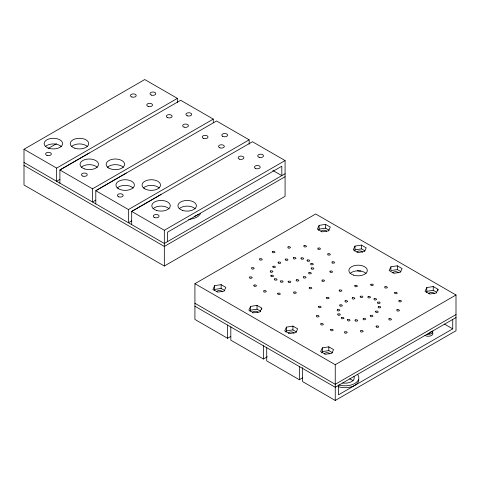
<?xml version="1.0" encoding="UTF-8"?>
<svg xmlns="http://www.w3.org/2000/svg" width="480" height="480" viewBox="0 0 480 480"><rect width="100%" height="100%" fill="white"/><g stroke="black" fill="none" stroke-linecap="round" stroke-linejoin="round"><path stroke-width="0.72" d="M214.668 285.666L212.934 289.398L217.668 292.128L224.13 291.132L225.864 287.4L221.13 284.664L214.668 285.666L214.668 289.434L214.092 290.682M250.566 306.39L248.832 310.122L253.566 312.858L260.028 311.856L261.762 308.124L257.028 305.394L250.566 306.39L250.566 310.158L249.99 311.406M319.098 225.372L317.364 229.104L322.098 231.84L328.56 230.838L330.294 227.106L325.56 224.376L319.098 225.372L319.098 229.14L318.522 230.388M286.464 327.12L284.73 330.852L289.464 333.582L295.926 332.58L297.66 328.848L292.926 326.118L286.464 327.12L286.464 330.888L285.888 332.13M354.996 246.102L353.262 249.834L357.996 252.564L364.458 251.562L366.192 247.83L361.458 245.1L354.996 246.102L354.996 249.87L354.42 251.112M322.362 347.844L320.628 351.576L325.362 354.306L331.824 353.31L333.558 349.578L328.824 346.842L322.362 347.844L322.362 351.612L321.786 352.854M390.894 266.826L389.16 270.558L393.894 273.288L400.356 272.292L402.09 268.56L397.356 265.824L390.894 266.826L390.894 270.594L397.356 269.592L400.908 271.644M426.792 287.55L425.058 291.282L429.792 294.012L436.254 293.016L437.988 289.284L433.254 286.548L426.792 287.55L426.792 291.318L426.216 292.566M89.238 153.006L59.898 169.98L59.898 183.168M161.034 194.454L131.694 211.434L131.694 224.622M285.078 160.56L164.328 230.274L131.694 211.434L252.444 141.72L285.078 160.56L285.078 196.314L164.328 266.022L24 185.004L24 149.256L144.75 79.542L177.384 98.382L177.384 102.78M48.018 148.578L56.46 143.706M24 149.256L56.634 168.096L177.384 98.382M59.898 179.4L56.634 181.284L56.634 168.096M213.282 119.106L180.648 100.266L59.898 169.98L92.532 188.82L213.282 119.106L213.282 122.772M95.796 200.124L92.532 202.014L92.532 188.82M126.324 172.944A13.8 7.968 0 0 1 125.136 173.73L95.796 190.704L128.43 209.55L249.18 139.836L249.18 144.228M131.694 220.854L128.43 222.738L128.43 209.55M285.078 173.748L164.328 243.462L24 162.444M285.078 176.718L164.328 246.432L24 165.414M230.802 336.408L227.556 338.28L194.922 319.44L194.922 283.686L315.672 213.978L456 294.996L456 330.744L335.25 400.458L302.616 381.618L302.616 367.56M230.82 326.832L230.82 340.164L263.454 359.01L267.354 356.76M266.718 347.556L266.718 360.894L299.352 379.734L302.598 377.856M194.922 283.686L335.25 364.704L456 294.996M456 314.586L335.25 384.3L194.922 303.282M456 317.556L335.25 387.27L194.922 306.252M452.736 319.44L452.736 328.86L338.514 394.806L338.514 385.386M319.098 229.14L325.56 228.144L329.112 230.19M354.996 249.87L361.458 248.868L365.01 250.92M214.668 289.434L221.13 288.438L224.682 290.484M250.566 310.158L257.028 309.162L260.58 311.208M426.792 291.318L433.254 290.322L436.806 292.368M286.464 330.888L292.926 329.886L296.478 331.938M322.362 351.612L328.824 350.61L332.376 352.662M249.18 139.836L216.546 120.99L95.796 190.704L95.796 203.898M272.856 170.46L281.814 175.632L281.814 166.212L167.592 232.158L167.592 241.578M444.48 324.096L452.736 328.86M437.988 289.284L437.988 290.538M433.254 286.548L433.254 290.322M397.356 265.824L397.356 269.592M361.458 245.1L361.458 248.868M335.25 364.704L335.25 400.458M328.824 346.842L328.824 350.61M325.56 224.376L325.56 228.144M299.352 366.546L299.352 379.734M292.926 326.118L292.926 329.886M263.454 345.816L263.454 359.01M261.762 308.124L261.762 309.378M257.028 305.394L257.028 309.162M227.556 325.092L227.556 338.28M221.13 284.664L221.13 288.438M164.328 230.274L164.328 266.022M216.612 291.738A2.886 1.668 0 0 1 219.402 290.502A2.886 1.668 0 0 1 222.186 291.738M350.1 273.486A9.228 5.328 0 0 1 366.09 273.486M252.414 312.894A2.886 1.668 0 0 1 254.922 311.244A2.886 1.668 0 0 1 258.084 312.462M324.306 353.91A2.886 1.668 0 0 1 327.096 352.68A2.886 1.668 0 0 1 329.88 353.91M288.408 333.186A2.886 1.668 0 0 1 291.198 331.95A2.886 1.668 0 0 1 293.982 333.186M392.838 272.892A2.886 1.668 0 0 1 395.628 271.662A2.886 1.668 0 0 1 398.412 272.892M360.924 271.002A4.614 2.664 0 0 1 357.42 270.732M356.94 252.168A2.886 1.668 0 0 1 359.73 250.932A2.886 1.668 0 0 1 362.514 252.168M428.736 293.622A2.886 1.668 0 0 1 431.526 292.386A2.886 1.668 0 0 1 434.31 293.622M321.042 231.444A2.886 1.668 0 0 1 323.832 230.208A2.886 1.668 0 0 1 326.616 231.444M357.42 374.322A13.8 7.968 0 0 1 354.738 383.52A13.8 7.968 0 0 1 338.772 384.948M358.842 379.734A13.8 7.968 0 0 1 338.142 386.634M432.72 330.996A4.614 2.664 0 0 1 427.068 334.26M353.958 376.47A9.228 5.328 0 0 1 342.654 382.998M349.656 378.888A9.228 5.328 0 0 1 353.034 380.838M432.72 332.88A4.614 2.664 0 0 1 430.566 335.88A4.614 2.664 0 0 1 424.998 335.454M431.046 331.254A2.886 1.668 0 0 1 428.262 333.354M179.178 208.77A9.228 5.328 0 0 1 195.168 208.77M107.382 167.316A9.228 5.328 0 0 1 123.372 167.316M143.28 188.04A9.228 5.328 0 0 1 159.27 188.04M200.502 213.492A13.8 7.968 0 0 1 188.616 219.354M153.072 208.77A9.228 5.328 0 0 1 169.056 208.77M198.12 214.398A13.8 7.968 0 0 1 194.07 216.45M117.174 188.04A9.228 5.328 0 0 1 133.158 188.04M71.484 146.592A9.228 5.328 0 0 1 87.474 146.592M81.276 167.316A9.228 5.328 0 0 1 97.26 167.316M45.378 146.592A9.228 5.328 0 0 1 61.362 146.592M251.832 267.768L251.568 268.734L252.198 269.094L253.074 269.178L254.274 268.488L253.506 267.612L251.832 267.768M259.818 258.792L259.554 259.758L260.184 260.124L261.858 259.974L262.266 259.512L261.492 258.642L259.818 258.792M249.804 276.996L249.54 277.962L250.17 278.322L251.052 278.406L252.252 277.71L251.478 276.84L249.804 276.996M272.55 251.442L272.148 251.898L272.916 252.774L274.59 252.618L274.998 252.162L274.224 251.292L272.55 251.442M254.052 285.072L253.644 285.528L254.412 286.404L256.092 286.248L256.494 285.792L255.726 284.916L254.052 285.072M288.09 246.828L287.826 247.8L288.456 248.16L289.338 248.244L290.538 247.548L289.77 246.678L288.09 246.828M273.066 266.298L272.658 266.76L273.426 267.63L275.106 267.48L275.508 267.018L274.74 266.148L273.066 266.298M270.51 270.936L270.246 271.908L270.876 272.268L271.758 272.352L272.958 271.656L272.184 270.786L270.51 270.936M278.346 262.14L277.938 262.596L278.712 263.472L280.386 263.316L280.788 262.86L280.02 261.984L278.346 262.14M271.074 275.352L270.672 275.808L271.44 276.678L273.114 276.528L273.522 276.066L272.754 275.196L271.074 275.352M285.552 259.092L285.15 259.548L285.918 260.418L287.592 260.268L287.994 259.806L287.226 258.936L285.552 259.092M263.916 290.766L263.652 291.732L264.282 292.098L265.164 292.176L266.364 291.486L265.59 290.616L263.916 290.766M274.674 278.862L274.272 279.318L275.04 280.194L276.714 280.038L277.116 279.582L276.348 278.706L274.674 278.862M293.586 257.616L293.322 258.582L293.952 258.948L294.834 259.026L296.034 258.336L295.26 257.46L293.586 257.616M304.074 245.664L303.672 246.12L304.44 246.99L306.114 246.84L306.522 246.378L305.748 245.508L304.074 245.664M280.758 280.938L280.488 281.904L281.118 282.27L282.798 282.114L283.2 281.658L282.432 280.782L280.758 280.938M301.23 257.94L300.822 258.402L301.59 259.272L303.264 259.122L303.672 258.66L302.904 257.79L301.23 257.94M288.396 281.262L287.988 281.724L288.762 282.594L290.436 282.444L290.838 281.982L290.07 281.112L288.396 281.262M277.908 293.22L277.506 293.676L278.274 294.546L279.948 294.396L280.35 293.94L279.582 293.064L277.908 293.22M307.308 260.016L306.906 260.478L307.674 261.348L309.348 261.198L309.756 260.736L308.982 259.866L307.308 260.016M318.066 248.112L317.802 249.078L318.432 249.444L320.106 249.288L320.508 248.832L319.74 247.956L318.066 248.112M296.43 279.792L296.028 280.248L296.796 281.118L298.47 280.968L298.872 280.512L298.104 279.636L296.43 279.792M310.908 263.532L310.638 264.498L311.274 264.858L312.948 264.708L313.35 264.252L312.582 263.376L310.908 263.532M303.636 276.738L303.372 277.71L304.002 278.07L304.884 278.154L306.084 277.458L305.31 276.588L303.636 276.738M311.472 267.942L311.064 268.398L311.838 269.274L313.512 269.118L313.914 268.662L313.146 267.786L311.472 267.942M308.922 272.58L308.652 273.546L309.282 273.912L310.956 273.756L311.364 273.3L310.596 272.424L308.922 272.58M293.892 292.05L293.622 293.016L294.258 293.382L295.932 293.226L296.334 292.77L295.566 291.894L293.892 292.05M327.936 253.812L327.666 254.778L328.296 255.138L329.97 254.988L330.378 254.526L329.61 253.656L327.936 253.812M309.432 287.436L309.168 288.402L309.798 288.768L310.674 288.846L311.874 288.156L311.106 287.286L309.432 287.436M332.178 261.888L331.914 262.854L332.544 263.214L334.218 263.064L334.62 262.608L333.852 261.732L332.178 261.888M322.164 280.086L321.9 281.052L322.53 281.418L323.412 281.496L324.606 280.806L323.838 279.93L322.164 280.086M330.15 271.116L329.748 271.572L330.516 272.442L332.19 272.292L332.598 271.83L331.824 270.96L330.15 271.116M318.732 306.39L318.33 306.852L319.098 307.722L320.772 307.566L321.174 307.11L320.406 306.24L318.732 306.39M326.718 297.42L326.454 298.386L327.084 298.752L328.758 298.596L329.166 298.14L328.392 297.264L326.718 297.42M316.704 315.618L316.44 316.584L317.07 316.95L317.952 317.028L319.152 316.338L318.378 315.462L316.704 315.618M339.456 290.07L339.048 290.526L339.816 291.396L340.698 291.48L341.898 290.784L341.13 289.914L339.456 290.07M320.952 323.694L320.544 324.156L321.318 325.026L322.992 324.87L323.394 324.414L322.626 323.544L320.952 323.694M354.996 285.456L354.588 285.912L355.356 286.788L357.036 286.632L357.438 286.176L356.67 285.3L354.996 285.456M339.966 304.926L339.558 305.382L340.332 306.258L342.006 306.102L342.408 305.646L341.64 304.77L339.966 304.926M337.41 309.564L337.146 310.53L337.776 310.896L338.658 310.974L339.858 310.284L339.084 309.408L337.41 309.564M345.246 300.762L344.844 301.224L345.612 302.094L346.494 302.172L347.688 301.482L346.92 300.612L345.246 300.762M337.98 313.974L337.572 314.43L338.34 315.306L339.222 315.384L340.422 314.694L339.654 313.818L337.98 313.974M352.452 297.714L352.05 298.17L352.818 299.046L353.7 299.124L354.9 298.434L354.126 297.558L352.452 297.714M330.822 329.394L330.414 329.85L331.182 330.726L332.064 330.804L333.264 330.114L332.496 329.238L330.822 329.394M341.574 317.484L341.172 317.946L341.94 318.816L343.614 318.66L344.022 318.204L343.248 317.334L341.574 317.484M370.974 284.286L370.572 284.742L371.34 285.618L372.222 285.696L373.422 285.006L372.648 284.13L370.974 284.286M360.486 296.238L360.084 296.7L360.852 297.57L361.734 297.654L362.934 296.958L362.166 296.088L360.486 296.238M347.658 319.56L347.25 320.022L348.024 320.892L348.9 320.976L350.1 320.28L349.332 319.41L347.658 319.56M368.13 296.568L367.86 297.534L368.496 297.9L369.372 297.978L370.572 297.288L369.804 296.412L368.13 296.568M355.296 319.89L354.894 320.346L355.662 321.222L357.336 321.066L357.738 320.61L356.97 319.734L355.296 319.89M344.808 331.842L344.544 332.808L345.174 333.174L346.056 333.252L347.256 332.562L346.482 331.692L344.808 331.842M374.208 298.644L373.944 299.61L374.574 299.976L375.456 300.054L376.656 299.364L375.882 298.488L374.208 298.644M384.966 286.734L384.702 287.706L385.332 288.066L387.006 287.916L387.408 287.454L386.64 286.584L384.966 286.734M363.33 318.414L363.066 319.38L363.696 319.746L364.578 319.824L365.778 319.134L365.004 318.264L363.33 318.414M377.808 302.154L377.544 303.12L378.174 303.486L379.05 303.564L380.25 302.874L379.482 302.004L377.808 302.154M370.536 315.366L370.134 315.822L370.902 316.698L371.784 316.776L372.984 316.086L372.21 315.21L370.536 315.366M378.372 306.564L378.108 307.53L378.738 307.896L380.412 307.746L380.814 307.284L380.046 306.414L378.372 306.564M375.822 311.202L375.414 311.664L376.188 312.534L377.862 312.384L378.264 311.922L377.496 311.052L375.822 311.202M360.792 330.672L360.528 331.638L361.158 332.004L362.034 332.082L363.234 331.392L362.466 330.522L360.792 330.672M394.836 292.434L394.428 292.89L395.202 293.766L396.876 293.61L397.278 293.154L396.51 292.278L394.836 292.434M376.332 326.064L375.924 326.52L376.698 327.39L378.372 327.24L378.774 326.778L378.006 325.908L376.332 326.064M399.078 300.51L398.814 301.476L399.444 301.842L400.326 301.92L401.52 301.23L400.752 300.36L399.078 300.51M389.064 318.708L388.662 319.17L389.43 320.04L391.104 319.89L391.512 319.428L390.738 318.558L389.064 318.708M397.05 309.738L396.648 310.194L397.416 311.07L399.09 310.914L399.498 310.458L398.73 309.582L397.05 309.738M353.484 275.112A9.228 5.328 0 0 0 367.326 270.498A9.228 5.328 0 0 0 353.484 265.884A9.228 5.328 0 0 0 353.484 275.112M259.158 157.29A2.886 1.668 0 0 0 263.484 155.85A2.886 1.668 0 0 0 259.158 154.41A2.886 1.668 0 0 0 259.158 157.29M154.128 217.32A2.886 1.668 0 0 0 158.958 216.57A2.886 1.668 0 0 0 155.424 214.536A2.886 1.668 0 0 0 154.128 217.32M182.556 210.396A9.228 5.328 0 0 0 196.404 205.782A9.228 5.328 0 0 0 182.556 201.162A9.228 5.328 0 0 0 182.556 210.396M222.66 136.302A2.886 1.668 0 0 0 227.49 135.552A2.886 1.668 0 0 0 223.956 133.518A2.886 1.668 0 0 0 222.66 136.302M82.932 176.136A2.886 1.668 0 0 0 87.258 174.69A2.886 1.668 0 0 0 82.932 173.25A2.886 1.668 0 0 0 82.932 176.136M187.362 115.842A2.886 1.668 0 0 0 191.688 114.396A2.886 1.668 0 0 0 187.362 112.956A2.886 1.668 0 0 0 187.362 115.842M84.654 168.942A9.228 5.328 0 0 0 98.502 164.328A9.228 5.328 0 0 0 84.654 159.714A9.228 5.328 0 0 0 84.654 168.942M108.852 168.096A9.228 5.328 0 0 0 124.29 165.708A9.228 5.328 0 0 0 112.986 159.18A9.228 5.328 0 0 0 108.852 168.096M118.638 188.82A9.228 5.328 0 0 0 134.082 186.432A9.228 5.328 0 0 0 122.778 179.904A9.228 5.328 0 0 0 118.638 188.82M144.75 188.82A9.228 5.328 0 0 0 160.188 186.432A9.228 5.328 0 0 0 148.884 179.904A9.228 5.328 0 0 0 144.75 188.82M156.45 210.396A9.228 5.328 0 0 0 170.298 205.782A9.228 5.328 0 0 0 156.45 201.162A9.228 5.328 0 0 0 156.45 210.396M255.3 168.33A2.886 1.668 0 0 0 260.124 167.586A2.886 1.668 0 0 0 256.59 165.546A2.886 1.668 0 0 0 255.3 168.33M239.58 159.174A2.886 1.668 0 0 0 243.906 157.734A2.886 1.668 0 0 0 239.58 156.294A2.886 1.668 0 0 0 239.58 159.174M184.098 127.146A2.886 1.668 0 0 0 188.424 125.706A2.886 1.668 0 0 0 184.098 124.26A2.886 1.668 0 0 0 184.098 127.146M118.83 196.86A2.886 1.668 0 0 0 123.156 195.414A2.886 1.668 0 0 0 118.83 193.974A2.886 1.668 0 0 0 118.83 196.86M74.862 148.218A9.228 5.328 0 0 0 88.71 143.604A9.228 5.328 0 0 0 74.862 138.99A9.228 5.328 0 0 0 74.862 148.218M151.464 95.118A2.886 1.668 0 0 0 155.79 93.672A2.886 1.668 0 0 0 151.464 92.232A2.886 1.668 0 0 0 151.464 95.118M167.784 117.726A2.886 1.668 0 0 0 172.11 116.28A2.886 1.668 0 0 0 167.784 114.84A2.886 1.668 0 0 0 167.784 117.726M219.996 147.87A2.886 1.668 0 0 0 224.322 146.43A2.886 1.668 0 0 0 219.996 144.984A2.886 1.668 0 0 0 219.996 147.87M203.682 138.45A2.886 1.668 0 0 0 208.008 137.01A2.886 1.668 0 0 0 203.682 135.564A2.886 1.668 0 0 0 203.682 138.45M48.756 148.218A9.228 5.328 0 0 0 62.604 143.604A9.228 5.328 0 0 0 48.756 138.99A9.228 5.328 0 0 0 48.756 148.218M47.034 155.406A2.886 1.668 0 0 0 51.36 153.966A2.886 1.668 0 0 0 47.034 152.526A2.886 1.668 0 0 0 47.034 155.406M148.2 106.422A2.886 1.668 0 0 0 152.526 104.976A2.886 1.668 0 0 0 148.2 103.536A2.886 1.668 0 0 0 148.2 106.422M131.886 97.002A2.886 1.668 0 0 0 136.212 95.556A2.886 1.668 0 0 0 131.886 94.116A2.886 1.668 0 0 0 131.886 97.002"/></g></svg>
